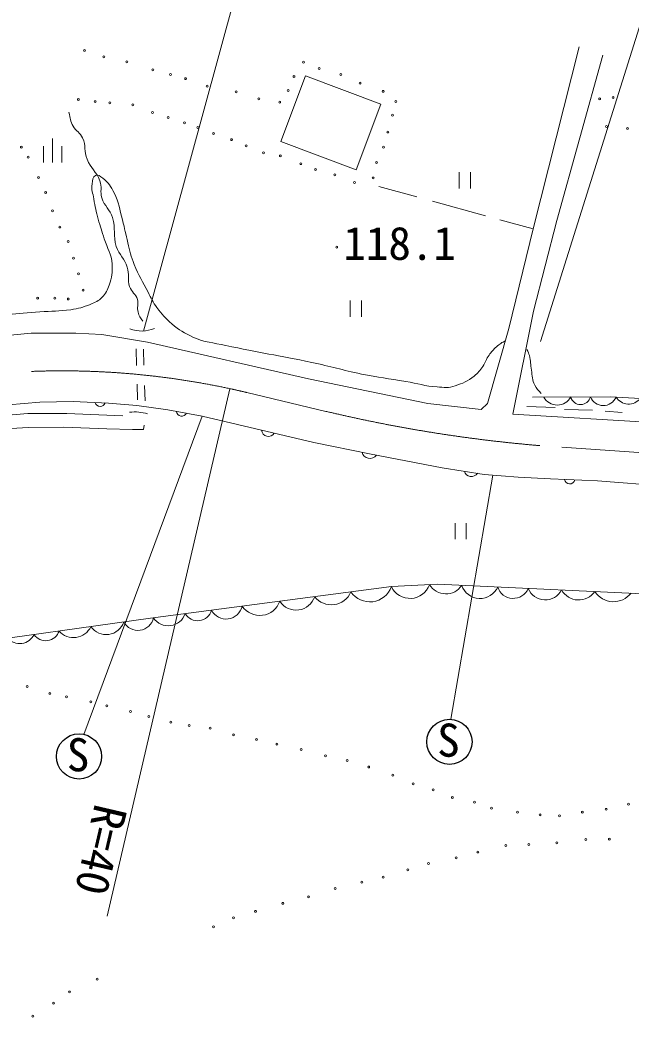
# Model space of a CAD drawing. Units: millimetres, scale not verified. Extents: x 40000 to 680000, y 20000 to 380000.
# Drawn here: x 172836 to 206644, y 285768 to 340934 of the extents above; entities that cross this region are included whole.
import ezdxf
from ezdxf.enums import TextEntityAlignment as Align

# ---------------------------------------------------------------- set-up
doc = ezdxf.new("R2010")
doc.units = ezdxf.units.MM
doc.header["$LTSCALE"] = 1000
doc.linetypes.add('CHAIN', pattern=[18.5, 12, -1.5, 3.5, -1.5])
for name, color, linetype, lineweight in [('M-BGD', 7, 'Continuous', 13), ('M-BMK', 2, 'CHAIN', 13), ('M-STR-HTXT', 7, 'Continuous', 13)]:
    doc.layers.add(name, color=color, linetype=linetype, lineweight=lineweight)
doc.styles.add('ＭＳ ゴシック', font='')
doc.styles.get('ＭＳ ゴシック').set_extended_font_data('MS Gothic')

msp = doc.modelspace()

# ---------------------------------------------------------------- linework, layer by layer
at = {"layer": 'M-BGD'}
for p, q in [((203777, 339443), (201237, 329368)), ((174642, 333052), (174642, 334374)), ((174131, 333949), (174131, 333052)), ((175153, 333949), (175153, 333052)), ((197132, 332512), (197132, 331615)), ((197755, 332512), (197755, 331615)), ((192689, 331720), (194801, 331139)), ((195666, 330901), (198593, 330095)), ((199376, 329880), (201237, 329368)), ((201237, 329368), (199882, 323864)), ((191107, 325414), (191107, 324517)), ((191730, 325414), (191730, 324517)), ((179258, 322738), (179287, 321811)), ((179669, 322724), (179697, 321830)), ((177659, 291356), (184454, 320533)), ((179320, 320784), (179347, 319920)), ((179733, 320707), (179760, 319861)), ((200878, 319554), (202442, 319498)), ((176374, 301408), (182926, 319021)), ((202959, 319373), (204511, 319336)), ((205216, 319292), (206147, 319208)), ((196672, 302242), (199004, 315753)), ((196905, 313096), (196905, 312199)), ((197528, 313096), (197528, 312199))]:
    msp.add_line(p, q, dxfattribs=at)
for points in [[(205086, 338989), (202545, 329834), (201251, 324818), (200095, 319119), (208123, 318635)], [(158467, 322093), (159609, 321683), (161526, 320996), (162705, 321299), (166683, 322360), (169944, 323105), (172120, 323468), (173466, 323610), (175921, 323610), (177361, 323526), (179901, 323102), (188791, 321070), (195395, 319716), (198358, 319377), (198697, 319716), (199882, 323864)], [(201197, 320069), (205487, 320090), (210233, 319831), (213663, 319597)], [(172196, 319642), (173944, 319796), (175785, 319815), (177729, 319740), (179309, 319610), (181010, 319367), (182926, 319021), (189089, 317563), (192180, 316932), (196199, 316156), (198517, 315791), (200405, 315642), (202190, 315548), (204779, 315427), (212342, 314847)], [(140953, 305917), (143168, 307094), (146280, 308735), (151019, 311174), (155870, 313333), (160651, 315605), (163160, 316642), (166090, 317722), (168095, 318380), (170156, 318829), (171768, 319039), (173282, 319152), (175428, 319152), (178526, 319039)], [(140316, 305486), (140750, 305444), (141381, 305598), (143092, 306481), (150333, 310000), (155170, 312313), (160385, 314627), (163773, 316008), (166017, 316830), (167540, 317344), (169503, 317877), (170727, 318129), (172036, 318307), (173298, 318391), (175242, 318410), (177634, 318307), (179065, 318269), (179663, 318269), (179700, 318522)], [(169246, 306320), (180051, 307834), (193384, 309580), (195942, 309713), (209268, 309096), (214589, 308770), (222272, 307936), (224108, 307810), (225882, 307887), (232780, 308770), (238794, 311672), (240519, 312766)]]:
    msp.add_lwpolyline(points, dxfattribs=at)
msp.add_lwpolyline([(188638, 337837), (187278, 334206), (191435, 332649), (192795, 336281)], close=True, dxfattribs=at)
for centre in [(176404, 339251), (177479, 338896), (178750, 338616), (180190, 338167), (188524, 338595), (189393, 338244), (181168, 337922), (182003, 337685), (187997, 337804), (190585, 337922), (183199, 337268), (187673, 337037), (191650, 337431), (176066, 336525), (184795, 336950), (186047, 336564), (192926, 336983), (204908, 336571), (205646, 336636), (176991, 336413), (177804, 336343), (179080, 336244), (187206, 336389), (193627, 336422), (180173, 335810), (181043, 335529), (193445, 335665), (181940, 335235), (182683, 334983), (205282, 335038), (206441, 334935), (183552, 334646), (184548, 334310), (193195, 334732), (172913, 333891), (185347, 333973), (192942, 333891), (173292, 333345), (186314, 333581), (187241, 333417), (188381, 332981), (189195, 332659), (192569, 333050), (173860, 332209), (190259, 332360), (192382, 332190), (191349, 331933), (174259, 331389), (174643, 330374), (175036, 329477), (175498, 328678), (190359, 328369), (175793, 327752), (176073, 326883), (176326, 325986), (173816, 325537), (174769, 325537), (175512, 325495), (173232, 304054), (174494, 303676), (175419, 303486), (176765, 303213), (177649, 302982), (178952, 302666), (179970, 302402), (181181, 302084), (182204, 301902), (183354, 301748), (184658, 301383), (185919, 301131), (187055, 300865), (188387, 300570), (189733, 300220), (190939, 299967), (192130, 299603), (193462, 299154), (194584, 298677), (195691, 298341), (196757, 297920), (197977, 297654), (198930, 297318), (206501, 297542), (200360, 297107), (201608, 296953), (202687, 296897), (203949, 297107), (205267, 297261), (199722, 295255), (200984, 295319), (202540, 295403), (204138, 295592), (205442, 295613), (196967, 294582), (198166, 294898), (195432, 294267), (192929, 293510), (194296, 293910), (190280, 292879), (191752, 293237), (188808, 292416), (187378, 292059), (184644, 291260), (185863, 291617), (183550, 290755), (177111, 287870), (175576, 287155), (174700, 286531), (173550, 285821)]:
    msp.add_circle(centre, 53.3, dxfattribs=at)
at = {"layer": 'M-BGD', "lineweight": 25}
for centre in [(196598, 300994), (176105, 300187)]:
    msp.add_circle(centre, 1250, dxfattribs=at)
at = {"layer": 'M-BGD'}
for centre, radius, start, end in [((179561, 325591), 1870, 249.8998, 292.716), ((202562, 320462), 838, 207.7712, 332.7905), ((203853, 320216), 563, 194.0364, 346.5253), ((205109, 320353), 758, 200.7234, 338.2592), ((206507, 320493), 811, 211.2567, 322.4868), ((177277, 319836), 283, 193.9154, 341.6794), ((179181, 316603), 2643, 74.3066, 95.9872), ((181784, 319323), 307, 187.7411, 331.7969), ((186580, 318270), 379, 183.7015, 329.6771), ((192193, 317119), 443, 193.2419, 324.2621), ((197810, 316065), 398, 194.7772, 327.3487), ((203252, 315556), 292, 188.55, 346.076), ((192189, 310004), 1267, 214.4441, 340.4728), ((194416, 310072), 1143, 205.4954, 340.4642), ((196399, 310242), 1061, 211.364, 326.1638), ((198292, 309988), 1066, 198.3974, 336.3018), ((200125, 309831), 899, 197.6183, 337.0808), ((201897, 309862), 1017, 202.0188, 332.6804), ((188118, 309358), 1077, 212.9468, 341.9701), ((190066, 309747), 1172, 218.0185, 336.8984), ((203747, 309929), 1087, 209.406, 325.2932), ((205675, 309980), 1232, 212.8816, 321.8175), ((184242, 308691), 904, 207.2133, 347.7036), ((186100, 309171), 1184, 214.6256, 340.2914), ((179358, 308047), 885, 208.2436, 347.6029), ((181043, 308399), 984, 213.4195, 341.4974), ((182667, 308493), 801, 210.4611, 344.4558), ((175800, 307820), 1059, 220.9391, 335.0157), ((177606, 307952), 1025, 214.3697, 341.585), ((172818, 307314), 886, 221.4399, 334.5148), ((174262, 307360), 774, 213.5245, 342.4302)]:
    msp.add_arc(centre, radius, start, end, dxfattribs=at)
for points, knots in [([(179635, 324263), (179494, 324459), (179440, 324550), (179373, 324758), (179288, 325023), (179407, 325200), (179336, 325469), (179252, 325782), (179005, 325870), (178906, 326179), (178777, 326582), (178890, 326847), (178775, 327254), (178636, 327740), (178323, 327916), (178167, 328396), (177973, 328995), (178149, 329395), (177957, 329995), (177809, 330457), (177515, 330626), (177368, 331088), (177256, 331442), (177394, 331684), (177265, 332032), (177076, 332544), (176744, 332721), (176546, 333229), (176375, 333665), (176497, 333977), (176305, 334404), (176171, 334702), (175932, 334768), (175781, 335058), (175638, 335336), (175609, 335480), (175548, 335825)], [0, 0, 0, 0, 1, 1, 1, 2, 2, 2, 3, 3, 3, 4, 4, 4, 5, 5, 5, 6, 6, 6, 7, 7, 7, 8, 8, 8, 9, 9, 9, 10, 10, 10, 11, 11, 11, 12, 12, 12, 12]), ([(163656, 322682), (164728, 322822), (165061, 322849), (165934, 323082), (166557, 323247), (166887, 323401), (167504, 323586), (168669, 323936), (169311, 324186), (170505, 324414), (171830, 324666), (172596, 324659), (173940, 324778), (174607, 324837), (174987, 324809), (175650, 324904), (176083, 324966), (176325, 325034), (176730, 325199), (177007, 325311), (177179, 325377), (177389, 325591), (177600, 325807), (177666, 325980), (177767, 326264), (177920, 326692), (177966, 326961), (177935, 327414), (177896, 327991), (177672, 328277), (177501, 328830), (177370, 329252), (177279, 329483), (177164, 329909), (177047, 330342), (176996, 330589), (176926, 331031), (176875, 331352), (176770, 331538), (176828, 331858), (176863, 332056), (176860, 332254), (177024, 332335), (177158, 332401), (177286, 332281), (177417, 332181), (177735, 331935), (177871, 331729), (178047, 331367), (178316, 330816), (178348, 330459), (178510, 329867), (178644, 329379), (178676, 329095), (178805, 328605), (178929, 328131), (178969, 327853), (179155, 327400), (179409, 326781), (179607, 326459), (179926, 325872), (180110, 325533), (180185, 325324), (180417, 325016), (180703, 324636), (180884, 324431), (181244, 324119), (181649, 323768), (181923, 323620), (182408, 323390), (183071, 323075), (183514, 323088), (184230, 322927), (186074, 322514), (187128, 322382), (188976, 321988), (190054, 321758), (190645, 321568), (191724, 321343), (192675, 321145), (193220, 321102), (194177, 320937), (194857, 320819), (195228, 320673), (195916, 320628), (196304, 320603), (196543, 320558), (196911, 320684), (197349, 320834), (197600, 320943), (197963, 321231), (198181, 321405), (198282, 321533), (198439, 321764), (198598, 321997), (198630, 322163), (198790, 322395), (198924, 322589), (199022, 322684), (199196, 322843), (199378, 323009), (199513, 323094), (199686, 323179)], [0, 0, 0, 0, 1, 1, 1, 2, 2, 2, 3, 3, 3, 4, 4, 4, 5, 5, 5, 6, 6, 6, 7, 7, 7, 8, 8, 8, 9, 9, 9, 10, 10, 10, 11, 11, 11, 12, 12, 12, 13, 13, 13, 14, 14, 14, 15, 15, 15, 16, 16, 16, 17, 17, 17, 18, 18, 18, 19, 19, 19, 20, 20, 20, 21, 21, 21, 22, 22, 22, 23, 23, 23, 24, 24, 24, 25, 25, 25, 26, 26, 26, 27, 27, 27, 28, 28, 28, 29, 29, 29, 30, 30, 30, 31, 31, 31, 32, 32, 32, 33, 33, 33, 34, 34, 34, 34]), ([(201672, 320272), (201496, 320447), (201431, 320531), (201323, 320727), (201162, 321018), (201189, 321229), (201129, 321556), (201073, 321868), (201115, 322058), (201017, 322360), (200974, 322494), (200957, 322548), (200886, 322696)], [0, 0, 0, 0, 1, 1, 1, 2, 2, 2, 3, 3, 3, 4, 4, 4, 4])]:
    msp.add_open_spline(points, degree=3, knots=knots, dxfattribs=at)
at = {"layer": 'M-BMK'}
for p, q in [((185388, 320321), (189767, 319278)), ((202808, 317289), (240387, 314699))]:
    msp.add_line(p, q, dxfattribs=at)
for centre, radius, start, end in [((175177, 277451), 44069, 76.602, 115.7486), ((208310, 397126), 80026, 256.60199, 266.05738)]:
    msp.add_arc(centre, radius, start, end, dxfattribs=at)
at = {"layer": 'M-STR-HTXT'}
for p, q in [((201634, 323152), (209484, 348122)), ((179672, 323724), (185632, 345557))]:
    msp.add_line(p, q, dxfattribs=at)

# ---------------------------------------------------------------- texts
at = {"layer": 'M-BGD', "style": 'ＭＳ ゴシック'}
for s, p in [('118.1', (190724, 327111)), ('S', (195919, 299621)), ('S', (175427, 298814))]:
    msp.add_text(s, height=1833, dxfattribs=at).set_placement(p, align=Align.BOTTOM_LEFT)
msp.add_text('R=40', height=1833, rotation=256.891, dxfattribs=at).set_placement((176460, 297769), align=Align.BOTTOM_LEFT)

doc.saveas('drawing.dxf')
